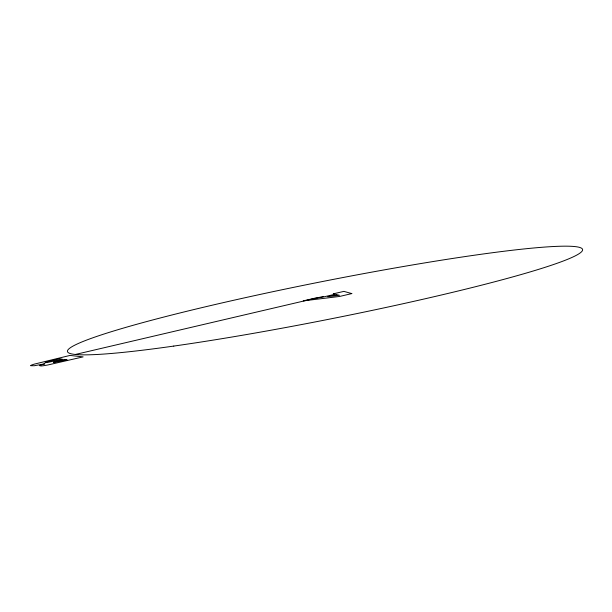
<?xml version="1.0" encoding="UTF-8"?>
<svg xmlns="http://www.w3.org/2000/svg" width="612" height="612" viewBox="0 0 612 612"><rect width="100%" height="100%" fill="white"/><g stroke="black" fill="none" stroke-linecap="round" stroke-linejoin="round"><path stroke-width="0.92" d="M75.46 354.44L323.434 296.415M45.166 362.327L48.493 362.266L62.24 359.168L59.142 358.77L45.166 362.327M40.446 365.211L39.65 365.685L41.035 365.968A11.085 0.864 -12.3 0 0 48.157 364.905L83.117 356.88L70.013 355.427L34.119 364.178A15.078 1.147 -12.3 0 0 30.6 365.693L34.173 365.754L44.99 363.757L40.446 365.211M53.917 362.052L53.397 362.541L67.106 359.78L64.398 359.435L53.917 362.052M351.801 293.584L339.714 296.43L303.269 300.875L314.469 298.251L321.468 297.424L334.993 294.257L333.249 293.859L343.898 291.373L351.801 293.584M336.592 294.609L327.757 296.682L339.469 295.29L336.592 294.609M173.77 346.078A262.525 19.125 -11.2 0 0 581.4 251.915A262.525 19.125 -11.2 0 0 220.741 303.223A262.525 19.125 -11.2 0 0 173.77 346.078"/></g></svg>
